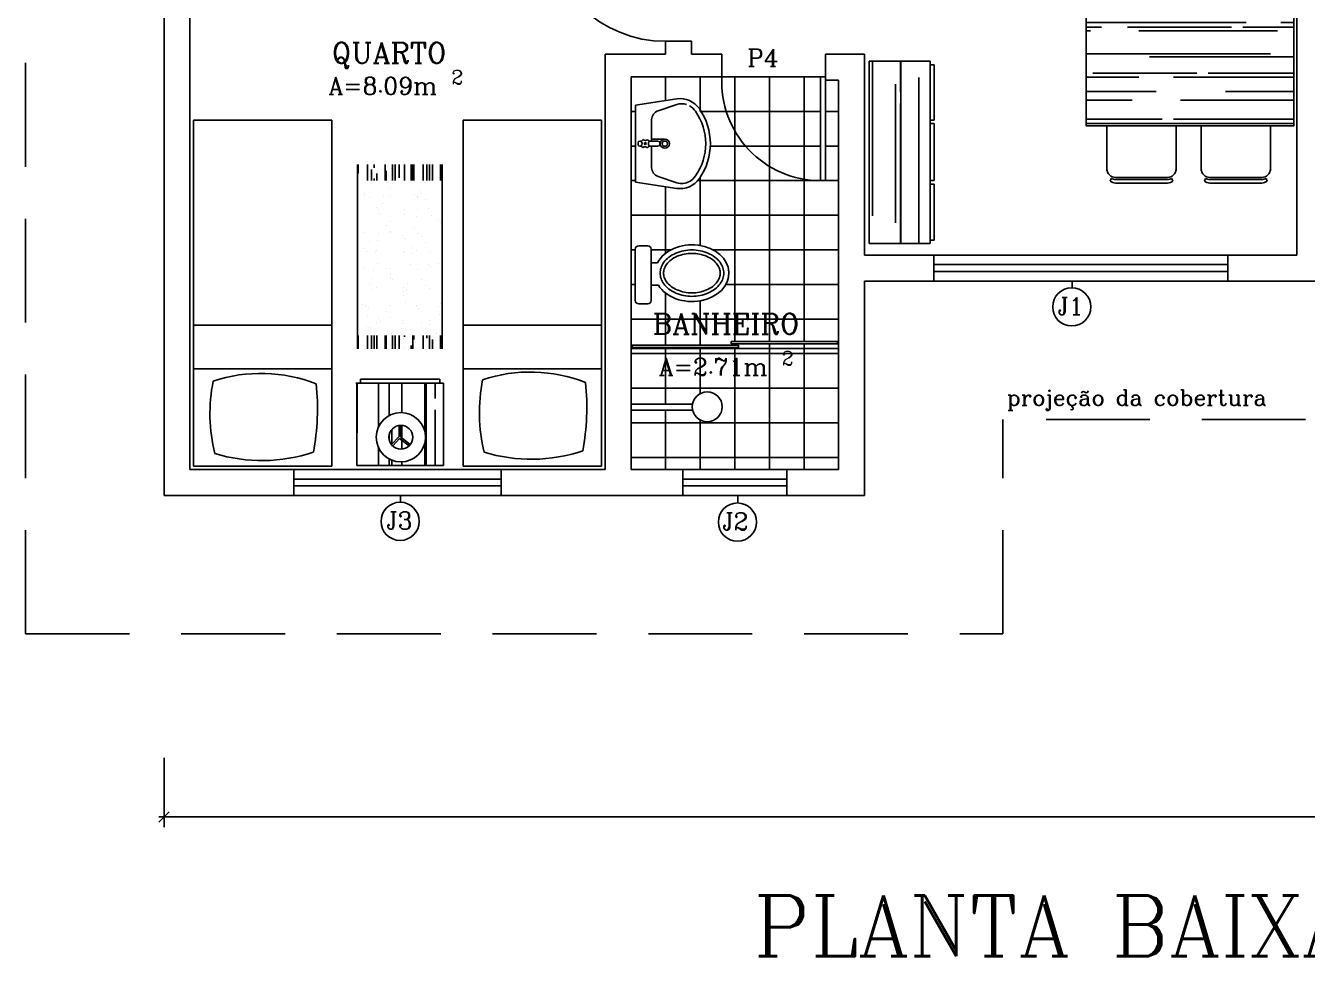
# Model space of a CAD drawing. Extents: x 11.2 to 102.3, y 40.3 to 127.2.
# Drawn here: x 39.09 to 46.5, y 48.47 to 53.97 of the extents above; entities that cross this region are included whole.
import ezdxf

# ---------------------------------------------------------------- set-up
doc = ezdxf.new("R2010")
doc.units = 0
doc.header["$LTSCALE"] = 8
doc.linetypes.add('DASHED2', pattern=[0.375, 0.25, -0.125])
doc.layers.get('0').update_dxf_attribs({"linetype": 'CONTINUOUS'})
doc.layers.get('DEFPOINTS').update_dxf_attribs({"linetype": 'CONTINUOUS'})
for name, color, linetype in [('COBERTURA', 7, 'CONTINUOUS'), ('COTAS', 244, 'CONTINUOUS'), ('EQUIPAMENTOS', 1, 'CONTINUOUS'), ('ESQUADRIAS', 244, 'CONTINUOUS'), ('PAREDE', 7, 'CONTINUOUS'), ('PISO', 30, 'CONTINUOUS'), ('TEXTO', 1, 'CONTINUOUS')]:
    doc.layers.add(name, color=color, linetype=linetype)
doc.styles.add('ROMANC', font='ROMANC.SHX')
doc.dimstyles.get("Standard").update_dxf_attribs({"dimtxt": 0.18, "dimasz": 0.18, "dimexe": 0.18, "dimexo": 0.0625, "dimgap": 0.09, "dimtad": 0, "dimtih": 1, "dimtoh": 1, "dimdec": 4, "dimzin": 0, "dimtxsty": 'STANDARD', "dimcen": 0.09, "dimazin": 3, "dimtfac": 1, "dimtdec": 4, "dimtofl": 0, "dimtmove": 0, "dimatfit": 3, "dimtolj": 1, "dimtzin": 0})

# ---------------------------------------------------------------- blocks, each defined once
blk = doc.blocks.new('*X5')
at = {"color": 0}
for p, q in [((21.8471, 65.964), (22.74, 65.964)), ((21.8471, 65.802), (22.026, 65.802)), ((21.98, 65.83), (22.78, 65.83)), ((22.092, 65.802), (22.9003, 65.802)), ((21.8471, 65.8), (22.9003, 65.8)), ((21.94, 65.696), (22.9003, 65.696))]:
    blk.add_line(p, q, dxfattribs=at)
blk = doc.blocks.new('_OBLIQUE')
at = {"color": 0, "linetype": 'BYBLOCK'}
blk.add_line((-0.5, -0.5), (0.5, 0.5), dxfattribs=at)
blk = doc.blocks.new('*D103')
at = {"color": 244, "linetype": 'BYBLOCK'}
for p, q in [((17.4836, 49.7351), (17.4836, 49.3344)), ((33.4336, 49.7351), (33.4336, 49.3344)), ((17.4536, 49.3944), (25.2066, 49.3944)), ((33.4636, 49.3944), (25.7106, 49.3944))]:
    blk.add_line(p, q, dxfattribs=at)
at = {"layer": 'DEFPOINTS', "color": 0, "linetype": 'BYBLOCK'}
for p in [(17.4836, 50.5751), (33.4336, 50.5751), (33.4336, 49.3944)]:
    blk.add_point(p, dxfattribs=at)
at = {"color": 244, "linetype": 'BYBLOCK', "xscale": 0.06, "yscale": 0.06, "zscale": 0.06, "rotation": 180}
blk.add_blockref('_OBLIQUE', (17.4836, 49.3944), dxfattribs=at)
at = {"color": 244, "linetype": 'BYBLOCK', "xscale": 0.06, "yscale": 0.06, "zscale": 0.06}
blk.add_blockref('_OBLIQUE', (33.4336, 49.3944), dxfattribs=at)
at = {"color": 30, "linetype": 'BYBLOCK', "insert": (25.4586, 49.3944), "char_height": 0.108, "attachment_point": 5}
blk.add_mtext('\\A1;15.95', dxfattribs=at)
blk = doc.blocks.new('*X14')
at = {"color": 0}
for p, q in [((19.7873, 63.5847), (19.7873, 63.5847)), ((19.7956, 63.6098), (19.7956, 63.6098)), ((19.9414, 63.5898), (19.9414, 63.5898)), ((20.0307, 63.6205), (20.0307, 63.6205)), ((20.0956, 63.5948), (20.0956, 63.5948)), ((20.2133, 63.5836), (20.2133, 63.5836)), ((20.2497, 63.5999), (20.2497, 63.5999)), ((20.0073, 63.5749), (20.0073, 63.5749)), ((20.028, 63.5689), (20.028, 63.5689)), ((19.8786, 62.6421), (19.8786, 62.6421)), ((19.9233, 62.6398), (19.9233, 62.6398)), ((20.0182, 62.6555), (20.0182, 62.6555)), ((20.0327, 62.6471), (20.0327, 62.6471)), ((20.1293, 62.6485), (20.1293, 62.6485)), ((20.1869, 62.6522), (20.1869, 62.6522)), ((20.2301, 62.637), (20.2301, 62.637)), ((19.9318, 62.5747), (19.9318, 62.5747)), ((19.9409, 62.5711), (19.9409, 62.5711)), ((19.9544, 62.5859), (19.9544, 62.5859)), ((20.0298, 62.5724), (20.0298, 62.5724)), ((20.1347, 62.6068), (20.1347, 62.6068)), ((20.2386, 62.579), (20.2386, 62.579))]:
    blk.add_line(p, q, dxfattribs=at)
blk = doc.blocks.new('*X15')
at = {"color": 0}
for p, q in [((19.764, 63.5524), (19.764, 63.6286)), ((19.8176, 63.5524), (19.8176, 63.6286)), ((19.84, 63.5524), (19.84, 63.6286)), ((19.8568, 63.5524), (19.8568, 63.6286)), ((19.8712, 63.5524), (19.8712, 63.6286)), ((19.92, 63.5524), (19.92, 63.6286)), ((19.9248, 63.5524), (19.9248, 63.6286)), ((19.9632, 63.5524), (19.9632, 63.6286)), ((19.9784, 63.5524), (19.9784, 63.6286)), ((20, 63.5524), (20, 63.6286)), ((20.0696, 63.6104), (20.0696, 63.6286)), ((20.08, 63.5524), (20.08, 63.6286)), ((20.1392, 63.5524), (20.1392, 63.6286)), ((20.176, 63.5524), (20.176, 63.6286)), ((20.1928, 63.576), (20.1928, 63.6286)), ((20.24, 63.5524), (20.24, 63.6286)), ((20.2464, 63.56), (20.2464, 63.6286)), ((20.032, 63.5524), (20.032, 63.56)), ((20.0856, 63.5524), (20.0856, 63.576)), ((20.16, 63.5524), (20.16, 63.568)), ((19.764, 62.564), (19.764, 62.616)), ((19.8176, 62.564), (19.8176, 62.6568)), ((19.84, 62.592), (19.84, 62.6568)), ((19.8568, 62.644), (19.8568, 62.6568)), ((19.8712, 62.616), (19.8712, 62.6568)), ((19.92, 62.564), (19.92, 62.6568)), ((19.9248, 62.6), (19.9248, 62.6568)), ((19.9632, 62.564), (19.9632, 62.6568)), ((19.9784, 62.564), (19.9784, 62.6568)), ((20, 62.564), (20, 62.64)), ((20.032, 62.564), (20.032, 62.6568)), ((20.0696, 62.564), (20.0696, 62.6568)), ((20.08, 62.564), (20.08, 62.6568)), ((20.0856, 62.564), (20.0856, 62.6568)), ((20.1392, 62.564), (20.1392, 62.6568)), ((20.16, 62.564), (20.16, 62.6568)), ((20.176, 62.564), (20.176, 62.6568)), ((20.1928, 62.564), (20.1928, 62.6568)), ((20.24, 62.564), (20.24, 62.6568)), ((20.2464, 62.564), (20.2464, 62.6568)), ((19.8568, 62.564), (19.8568, 62.584))]:
    blk.add_line(p, q, dxfattribs=at)
blk = doc.blocks.new('*X13')
at = {"color": 0}
for p, q in [((19.8277, 63.5043), (19.8277, 63.5043)), ((19.9578, 63.5409), (19.9578, 63.5409)), ((20.0159, 63.5098), (20.0159, 63.5098)), ((20.151, 63.5121), (20.151, 63.5121)), ((20.2188, 63.542), (20.2188, 63.542)), ((19.8099, 63.5011), (19.8099, 63.5011)), ((19.8184, 63.4361), (19.8184, 63.4361)), ((19.8701, 63.4768), (19.8701, 63.4768)), ((19.8805, 63.4566), (19.8805, 63.4566)), ((19.894, 63.4713), (19.894, 63.4713)), ((19.9506, 63.4474), (19.9506, 63.4474)), ((20.0213, 63.4682), (20.0213, 63.4682)), ((20.0242, 63.4819), (20.0242, 63.4819)), ((20.1295, 63.4783), (20.1295, 63.4783)), ((20.1782, 63.4644), (20.1782, 63.4644)), ((20.1784, 63.4869), (20.1784, 63.4869)), ((20.2331, 63.4333), (20.2331, 63.4333)), ((19.7899, 63.3753), (19.7899, 63.3753)), ((19.8075, 63.3769), (19.8075, 63.3769)), ((19.8239, 63.3944), (19.8239, 63.3944)), ((19.9291, 63.4137), (19.9291, 63.4137)), ((19.9441, 63.3804), (19.9441, 63.3804)), ((20.0356, 63.3595), (20.0356, 63.3595)), ((20.0982, 63.3854), (20.0982, 63.3854)), ((20.101, 63.3801), (20.101, 63.3801)), ((20.1145, 63.3948), (20.1145, 63.3948)), ((20.2288, 63.3844), (20.2288, 63.3844)), ((20.2416, 63.3683), (20.2416, 63.3683)), ((19.8382, 63.2858), (19.8382, 63.2858)), ((20.028, 63.3004), (20.028, 63.3004)), ((20.0285, 63.3198), (20.0285, 63.3198)), ((20.0442, 63.2945), (20.0442, 63.2945)), ((20.1774, 63.2823), (20.1774, 63.2823)), ((20.2471, 63.3266), (20.2471, 63.3266)), ((19.8281, 63.2551), (19.8281, 63.2551)), ((19.8468, 63.2207), (19.8468, 63.2207)), ((19.8691, 63.2722), (19.8691, 63.2722)), ((19.9507, 63.2161), (19.9507, 63.2161)), ((19.9642, 63.2308), (19.9642, 63.2308)), ((20.0232, 63.2772), (20.0232, 63.2772)), ((20.0497, 63.2529), (20.0497, 63.2529)), ((20.1299, 63.2292), (20.1299, 63.2292)), ((20.1514, 63.2629), (20.1514, 63.2629)), ((20.2485, 63.2239), (20.2485, 63.2239)), ((19.7977, 63.1593), (19.7977, 63.1593)), ((19.8523, 63.1791), (19.8523, 63.1791)), ((19.8777, 63.1365), (19.8777, 63.1365)), ((19.9296, 63.1646), (19.9296, 63.1646)), ((19.9511, 63.1983), (19.9511, 63.1983)), ((19.9519, 63.1643), (19.9519, 63.1643)), ((20.064, 63.1442), (20.064, 63.1442)), ((20.106, 63.1693), (20.106, 63.1693)), ((20.1712, 63.1396), (20.1712, 63.1396)), ((20.1847, 63.1543), (20.1847, 63.1543)), ((20.2292, 63.1352), (20.2292, 63.1352)), ((19.814, 63.0669), (19.814, 63.0669)), ((19.8666, 63.0704), (19.8666, 63.0704)), ((19.8718, 63.0628), (19.8718, 63.0628)), ((20.0259, 63.0678), (20.0259, 63.0678)), ((20.0289, 63.0706), (20.0289, 63.0706)), ((20.0726, 63.0792), (20.0726, 63.0792)), ((20.0982, 63.0599), (20.0982, 63.0599)), ((20.18, 63.0729), (20.18, 63.0729)), ((19.8005, 63.0521), (19.8005, 63.0521)), ((19.8286, 63.006), (19.8286, 63.006)), ((19.8751, 63.0054), (19.8751, 63.0054)), ((20.0344, 62.9903), (20.0344, 62.9903)), ((20.078, 63.0375), (20.078, 63.0375)), ((20.1519, 63.0138), (20.1519, 63.0138)), ((19.7967, 62.9546), (19.7967, 62.9546)), ((19.8806, 62.9638), (19.8806, 62.9638)), ((19.93, 62.9154), (19.93, 62.9154)), ((19.9509, 62.9597), (19.9509, 62.9597)), ((19.9515, 62.9492), (19.9515, 62.9492)), ((20.0209, 62.9756), (20.0209, 62.9756)), ((20.0923, 62.9289), (20.0923, 62.9289)), ((20.105, 62.9647), (20.105, 62.9647)), ((20.1304, 62.9801), (20.1304, 62.9801)), ((19.8795, 62.8467), (19.8795, 62.8467)), ((19.8949, 62.8551), (19.8949, 62.8551)), ((19.948, 62.896), (19.948, 62.896)), ((20.0337, 62.8518), (20.0337, 62.8518)), ((20.1009, 62.8638), (20.1009, 62.8638)), ((20.1878, 62.8568), (20.1878, 62.8568)), ((20.2297, 62.8861), (20.2297, 62.8861)), ((20.2414, 62.8991), (20.2414, 62.8991)), ((19.8707, 62.8116), (19.8707, 62.8116)), ((19.8842, 62.8264), (19.8842, 62.8264)), ((19.9035, 62.7901), (19.9035, 62.7901)), ((20.0294, 62.8215), (20.0294, 62.8215)), ((20.1064, 62.8222), (20.1064, 62.8222)), ((20.1523, 62.7647), (20.1523, 62.7647)), ((20.1684, 62.8194), (20.1684, 62.8194)), ((19.7977, 62.732), (19.7977, 62.732)), ((19.7994, 62.7452), (19.7994, 62.7452)), ((19.829, 62.7569), (19.829, 62.7569)), ((19.909, 62.7484), (19.909, 62.7484)), ((19.952, 62.7), (19.952, 62.7)), ((19.9536, 62.7503), (19.9536, 62.7503)), ((20.0911, 62.7351), (20.0911, 62.7351)), ((20.1046, 62.7498), (20.1046, 62.7498)), ((20.1077, 62.7553), (20.1077, 62.7553)), ((20.1207, 62.7135), (20.1207, 62.7135)), ((20.1308, 62.7309), (20.1308, 62.7309)), ((19.9305, 62.6663), (19.9305, 62.6663))]:
    blk.add_line(p, q, dxfattribs=at)
blk = doc.blocks.new('*X9')
at = {"color": 0}
for p, q in [((18.724, 67.9666), (18.724, 68.0692)), ((18.786, 68.0316), (18.786, 68.0692)), ((18.8, 68.0381), (18.8, 68.0692)), ((18.858, 68.0482), (18.858, 68.0692)), ((18.992, 67.9373), (18.992, 68.0692)), ((19, 67.5931), (19, 68.0692)), ((19.052, 67.748), (19.052, 68.0692)), ((18.858, 67.837), (18.858, 67.9742)), ((18.6, 67.5931), (18.6, 67.88)), ((18.786, 67.8898), (18.786, 67.9214)), ((18.8, 67.8617), (18.8, 67.9495)), ((18.724, 67.5931), (18.724, 67.8447)), ((18.992, 67.5931), (18.992, 67.874)), ((18.786, 67.5931), (18.786, 67.7797)), ((18.858, 67.5931), (18.858, 67.7631)), ((19.052, 67.5931), (19.052, 67.682))]:
    blk.add_line(p, q, dxfattribs=at)
blk = doc.blocks.new('*X4')
at = {"color": 0}
for p, q in [((23.816, 64.7952), (23.816, 65.9952)), ((23.84, 65.3), (23.84, 65.9952)), ((23.95, 65.34), (23.95, 65.9952)), ((24, 65.6), (24, 65.9952)), ((24.084, 65.3), (24.084, 65.9952)), ((24.106, 65.5), (24.106, 65.9952)), ((24.2, 65.16), (24.2, 65.9952)), ((24.372, 65.7), (24.372, 65.9952)), ((24.4, 65.92), (24.4, 65.9952)), ((24.486, 65.06), (24.486, 65.9952)), ((24.6, 65.48), (24.6, 65.9952)), ((24.352, 65.1), (24.352, 65.9)), ((24.218, 64.7952), (24.218, 65.86)), ((24.4, 64.7952), (24.4, 65.72)), ((24.372, 65.034), (24.372, 65.634)), ((24.106, 64.834), (24.106, 65.434)), ((23.84, 64.7952), (23.84, 65.234)), ((24.6, 64.7952), (24.6, 65.28)), ((24, 64.7952), (24, 65.2)), ((23.95, 64.7952), (23.95, 65.06)), ((24.084, 64.7952), (24.084, 65.1)), ((24.372, 64.7952), (24.372, 64.884)), ((24.486, 64.7952), (24.486, 64.86)), ((24.352, 64.7952), (24.352, 64.82))]:
    blk.add_line(p, q, dxfattribs=at)

msp = doc.modelspace()

# ---------------------------------------------------------------- linework, layer by layer
at = {"layer": 'COBERTURA', "color": 30, "linetype": 'DASHED2', "ltscale": 0.3}
for p, q in [((39.0923, 50.4522), (39.0923, 58.4522)), ((44.7423, 50.4522), (44.7423, 51.6915)), ((47.3923, 51.6915), (44.7423, 51.6915)), ((39.0923, 50.4522), (44.7423, 50.4522))]:
    msp.add_line(p, q, dxfattribs=at)
at = {"layer": 'EQUIPAMENTOS', "color": 244}
for p, q in [((43.9692, 52.7088), (43.9692, 53.762)), ((43.9692, 53.762), (44.3219, 53.762)), ((44.3219, 53.762), (44.3219, 52.7088)), ((40.0623, 51.4222), (40.0623, 53.4222)), ((40.0623, 53.4222), (40.8623, 53.4222)), ((40.8623, 51.4222), (40.8623, 53.4222)), ((41.6223, 51.4222), (41.6223, 53.4222)), ((41.6223, 53.4222), (42.4223, 53.4222)), ((42.4223, 51.4222), (42.4223, 53.4222)), ((45.3436, 53.3914), (45.3436, 53.1282)), ((45.7436, 53.1282), (45.7436, 53.3914)), ((45.8886, 53.3914), (45.8886, 53.1282)), ((46.2886, 53.1282), (46.2886, 53.3914)), ((45.3686, 53.085), (45.3622, 53.0694)), ((45.3936, 53.0902), (45.6936, 53.0902)), ((45.3936, 53.0782), (45.6936, 53.0782)), ((45.3936, 53.0582), (45.6936, 53.0582)), ((45.7186, 53.085), (45.7251, 53.0694)), ((45.9136, 53.085), (45.9072, 53.0694)), ((45.9386, 53.0902), (46.2386, 53.0902)), ((45.9386, 53.0782), (46.2386, 53.0782)), ((45.9386, 53.0582), (46.2386, 53.0582)), ((46.2637, 53.085), (46.2701, 53.0694)), ((44.3219, 52.7088), (43.9692, 52.7088)), ((41.0008, 51.9014), (41.5076, 51.9014)), ((41.0076, 51.9014), (41.0076, 51.4253)), ((41.5076, 51.9014), (41.5076, 51.4253)), ((40.0623, 51.4222), (40.8623, 51.4222)), ((41.0076, 51.4253), (41.5076, 51.4253)), ((41.6223, 51.4222), (42.4223, 51.4222))]:
    msp.add_line(p, q, dxfattribs=at)
at = {"layer": 'EQUIPAMENTOS', "color": 30}
for p, q in [((44.3219, 53.742), (44.344, 53.742)), ((44.344, 53.742), (44.344, 53.422)), ((44.3219, 53.422), (44.344, 53.422)), ((44.3219, 53.402), (44.344, 53.402)), ((44.344, 53.402), (44.344, 53.072)), ((41.0109, 52.1005), (41.0109, 53.1651)), ((41.5008, 52.1005), (41.5008, 53.1651)), ((44.3219, 53.072), (44.344, 53.072)), ((44.3219, 53.052), (44.344, 53.052)), ((44.344, 53.052), (44.344, 52.7288)), ((44.344, 52.7288), (44.3219, 52.7288)), ((40.0623, 52.2373), (40.8623, 52.2373)), ((41.6223, 52.2373), (42.4223, 52.2373)), ((40.0623, 51.9835), (40.8623, 51.9835)), ((41.6223, 51.9835), (42.4223, 51.9835)), ((41.0276, 51.9253), (41.4876, 51.9253)), ((41.0276, 51.9253), (41.0276, 51.9014)), ((41.4876, 51.9253), (41.4876, 51.9014)), ((41.2512, 51.6562), (41.2512, 51.5937)), ((41.2612, 51.6562), (41.2612, 51.5898)), ((41.2512, 51.5937), (41.2075, 51.5465)), ((41.2544, 51.5825), (41.2142, 51.539)), ((41.2544, 51.5825), (41.3087, 51.5387)), ((41.2612, 51.5898), (41.3155, 51.5461))]:
    msp.add_line(p, q, dxfattribs=at)
at = {"layer": 'EQUIPAMENTOS', "color": 244, "ltscale": 0.3}
for p, q in [((42.6177, 53.5082), (42.8563, 53.5445)), ((42.6177, 53.5082), (42.6177, 53.0635)), ((42.8572, 53.5121), (42.7485, 53.4761)), ((42.7115, 53.4249), (42.7115, 53.3008)), ((42.6327, 53.2908), (42.6327, 53.2808)), ((42.6427, 53.3008), (42.6528, 53.3008)), ((42.6965, 53.3008), (42.7479, 53.3008)), ((42.7579, 53.2908), (42.7579, 53.2808)), ((42.6427, 53.2708), (42.6528, 53.2708)), ((42.6965, 53.2708), (42.7479, 53.2708)), ((42.7115, 53.2708), (42.7115, 53.1468)), ((42.6177, 53.0635), (42.8563, 53.0272)), ((42.8572, 53.0596), (42.7485, 53.0956))]:
    msp.add_line(p, q, dxfattribs=at)
at = {"layer": 'EQUIPAMENTOS', "color": 244, "linetype": 'CONTINUOUS', "ltscale": 0.3}
msp.add_line((42.7115, 53.3126), (42.7844, 53.3126), dxfattribs=at)
at = {"layer": 'EQUIPAMENTOS', "color": 244, "linetype": 'CONTINUOUS', "ltscale": 0.04}
for p, q in [((42.6369, 52.695), (42.6891, 52.695)), ((42.6169, 52.3799), (42.6169, 52.675)), ((42.7091, 52.675), (42.7091, 52.3799)), ((42.6891, 52.3599), (42.6369, 52.3599))]:
    msp.add_line(p, q, dxfattribs=at)
at = {"layer": 'EQUIPAMENTOS', "color": 244, "linetype": 'CONTINUOUS', "ltscale": 0.5}
for p, q in [((42.7091, 52.5971), (42.7452, 52.5971)), ((42.7508, 52.4677), (42.7091, 52.4677))]:
    msp.add_line(p, q, dxfattribs=at)
at = {"layer": 'EQUIPAMENTOS', "color": 244, "ltscale": 0.5}
for p, q in [((42.594, 51.781), (42.9479, 51.781)), ((42.594, 51.7458), (42.9486, 51.7458))]:
    msp.add_line(p, q, dxfattribs=at)
at = {"layer": 'EQUIPAMENTOS', "color": 244}
msp.add_lwpolyline([(45.2241, 53.3891), (46.4241, 53.3891), (46.4241, 54.1891), (45.2241, 54.1891)], close=True, dxfattribs=at)
at = {"layer": 'EQUIPAMENTOS', "color": 1}
for points in [[(42.5993, 52.1078), (42.5993, 52.1207), (43.2128, 52.1207), (43.2128, 52.1078)], [(43.1721, 52.1292), (43.1721, 52.1421), (43.7856, 52.1421), (43.7856, 52.1292)]]:
    msp.add_lwpolyline(points, close=True, dxfattribs=at)
at = {"layer": 'EQUIPAMENTOS', "color": 244, "ltscale": 0.3}
for centre, radius in [((42.6746, 53.2858), 0.00545), ((42.7877, 53.2858), 0.0265), ((42.7877, 53.2858), 0.0152)]:
    msp.add_circle(centre, radius, dxfattribs=at)
at = {"layer": 'EQUIPAMENTOS', "color": 244, "ltscale": 0.5}
msp.add_circle((43.0328, 51.765), 0.0864, dxfattribs=at)
at = {"layer": 'EQUIPAMENTOS', "color": 30}
for radius in [0.1426, 0.0688]:
    msp.add_circle((41.2616, 51.5888), radius, dxfattribs=at)
at = {"layer": 'EQUIPAMENTOS', "color": 244, "ltscale": 0.3}
for centre, radius, start, end in [((42.8766, 53.411), 0.135, 34.81872, 98.64146), ((42.8855, 53.4267), 0.09, 72.67786, 108.30995), ((42.8766, 53.411), 0.108, 34.81872, 60.35218), ((42.7655, 53.4249), 0.054, 108.30995, 180), ((42.6966, 53.2858), 0.3272, 325.18128, 34.81872), ((42.6966, 53.2858), 0.3542, 325.18128, 34.81872), ((42.6427, 53.2908), 0.01, 90, 180), ((42.6427, 53.2808), 0.01, 180, 270), ((42.6378, 53.2865), 0.0188, 315.53004, 42.31058), ((42.6746, 53.2858), 0.0265, 118.14993, 149.69069), ((42.6753, 53.3227), 0.0188, 225.53004, 312.31058), ((42.6746, 53.2858), 0.0265, 28.14993, 59.69069), ((42.7115, 53.2852), 0.0188, 135.53004, 222.31058), ((42.7479, 53.2908), 0.01, 360, 90), ((42.7479, 53.2808), 0.01, 270, 360), ((42.6746, 53.2858), 0.0265, 208.14993, 239.69069), ((42.6739, 53.249), 0.0188, 45.53004, 132.31058), ((42.6746, 53.2858), 0.0265, 298.14993, 329.69069), ((42.7655, 53.1468), 0.054, 180, 251.69005), ((42.8766, 53.1607), 0.135, 261.35854, 325.18128), ((42.8855, 53.145), 0.09, 251.69005, 299.64782), ((42.8766, 53.1607), 0.108, 299.64782, 325.18128)]:
    msp.add_arc(centre, radius, start, end, dxfattribs=at)
at = {"layer": 'EQUIPAMENTOS', "color": 244}
for centre, start, end in [((45.3936, 53.1402), 180, 270), ((45.6936, 53.1402), 270, 360), ((45.9386, 53.1402), 180, 270), ((46.2386, 53.1402), 270, 360), ((45.3936, 53.1082), 231.03873, 270), ((45.3936, 53.1282), 239.98161, 270), ((45.6936, 53.1282), 270, 300.01839), ((45.6936, 53.1082), 270, 308.96127), ((45.9386, 53.1082), 231.03873, 270), ((45.9386, 53.1282), 239.98161, 270), ((46.2386, 53.1282), 270, 300.01839), ((46.2386, 53.1082), 270, 308.96127)]:
    msp.add_arc(centre, 0.05, start, end, dxfattribs=at)
at = {"layer": 'EQUIPAMENTOS', "color": 244, "linetype": 'CONTINUOUS', "ltscale": 0.04}
for centre, start, end in [((42.6369, 52.675), 90, 180), ((42.6891, 52.675), 360, 90), ((42.6369, 52.3799), 180, 270), ((42.6891, 52.3799), 270, 360)]:
    msp.add_arc(centre, 0.02, start, end, dxfattribs=at)
at = {"layer": 'EQUIPAMENTOS', "color": 30}
for centre, radius, start, end in [((40.4512, 51.0793), 0.8785, 68.57296, 108.20784), ((42.0087, 51.0871), 0.8785, 68.57296, 108.20784), ((41.1227, 51.7241), 0.9648, 168.65991, 193.75601), ((39.4105, 51.7563), 1.3689, 349.29163, 5.90102), ((42.6802, 51.7319), 0.9648, 168.65991, 193.75601), ((40.9679, 51.7641), 1.3689, 349.29163, 5.90102), ((40.459, 52.3967), 0.9425, 253.13464, 288.33726), ((42.0165, 52.4044), 0.9425, 253.13464, 288.33726)]:
    msp.add_arc(centre, radius, start, end, dxfattribs=at)
at = {"layer": 'EQUIPAMENTOS', "color": 244, "linetype": 'CONTINUOUS', "ltscale": 0.5, "extrusion": (0, 0, -1)}
msp.add_ellipse((42.9444, 52.5374), major_axis=(0.2138, 0), ratio=0.767443, start_param=-2.768916, end_param=2.702855, dxfattribs=at)
at = {"layer": 'EQUIPAMENTOS', "color": 244, "linetype": 'CONTINUOUS', "ltscale": 0.5}
for points in [[(43.1282, 52.5374), (43.1282, 52.5276), (43.1267, 52.5172), (43.1198, 52.4961), (43.1143, 52.4853), (43.099, 52.4644), (43.0891, 52.4542), (43.0655, 52.4361), (43.0518, 52.4281), (43.0076, 52.4091), (42.976, 52.4033), (42.9127, 52.4033), (42.8811, 52.4091), (42.8369, 52.4281), (42.8232, 52.4361), (42.7996, 52.4542), (42.7897, 52.4644), (42.7745, 52.4853), (42.769, 52.4961), (42.7621, 52.5172), (42.7606, 52.5276), (42.7606, 52.5472), (42.7621, 52.5575), (42.769, 52.5787), (42.7745, 52.5895), (42.7897, 52.6104), (42.7996, 52.6206), (42.8232, 52.6387), (42.8369, 52.6466), (42.8811, 52.6656), (42.9127, 52.6715), (42.976, 52.6715), (43.0076, 52.6656), (43.0518, 52.6466), (43.0655, 52.6387), (43.0891, 52.6206), (43.099, 52.6104), (43.1143, 52.5895), (43.1198, 52.5787), (43.1267, 52.5575), (43.1282, 52.5472), (43.1282, 52.5374)], [(43.1082, 52.5374), (43.1082, 52.5296), (43.107, 52.5214), (43.1014, 52.5044), (43.097, 52.4955), (43.0841, 52.4778), (43.0755, 52.469), (43.0548, 52.453), (43.0425, 52.4459), (43.0025, 52.4287), (42.9735, 52.4233), (42.9153, 52.4233), (42.8861, 52.4287), (42.8463, 52.4459), (42.834, 52.453), (42.8132, 52.469), (42.8047, 52.4778), (42.7918, 52.4955), (42.7873, 52.5044), (42.7817, 52.5214), (42.7806, 52.5296), (42.7806, 52.5452), (42.7817, 52.5533), (42.7873, 52.5704), (42.7918, 52.5793), (42.8047, 52.597), (42.8132, 52.6058), (42.834, 52.6217), (42.8462, 52.6288), (42.8863, 52.6461), (42.9153, 52.6515), (42.9735, 52.6515), (43.0026, 52.646), (43.0425, 52.6289), (43.0547, 52.6217), (43.0755, 52.6058), (43.084, 52.597), (43.097, 52.5793), (43.1014, 52.5704), (43.107, 52.5533), (43.1082, 52.5452), (43.1082, 52.5374)]]:
    msp.add_open_spline(points, degree=3, knots=[0, 0, 0, 0, 0.261799, 0.261799, 0.523599, 0.523599, 0.785398, 0.785398, 1.047198, 1.047198, 1.570796, 1.570796, 2.094395, 2.094395, 2.356194, 2.356194, 2.617994, 2.617994, 2.879793, 2.879793, 3.141593, 3.141593, 3.403392, 3.403392, 3.665191, 3.665191, 3.926991, 3.926991, 4.18879, 4.18879, 4.712389, 4.712389, 5.235988, 5.235988, 5.497787, 5.497787, 5.759587, 5.759587, 6.021386, 6.021386, 6.283185, 6.283185, 6.283185, 6.283185], dxfattribs=at)
at = {"layer": 'ESQUADRIAS', "color": 1, "ltscale": 0.2}
for p, q in [((46.0423, 52.6415), (44.3423, 52.6415)), ((46.0423, 52.4915), (44.3423, 52.4915)), ((45.1425, 52.4526), (45.1425, 52.4918)), ((41.2596, 51.2131), (41.2596, 51.2522)), ((43.2097, 51.2089), (43.2097, 51.2481))]:
    msp.add_line(p, q, dxfattribs=at)
at = {"layer": 'ESQUADRIAS', "color": 5, "ltscale": 0.2}
for p, q in [((46.0423, 52.5865), (44.3423, 52.5865)), ((46.0423, 52.5465), (44.3423, 52.5465))]:
    msp.add_line(p, q, dxfattribs=at)
at = {"layer": 'ESQUADRIAS', "color": 1}
for p, q in [((41.8423, 51.4022), (40.6423, 51.4022)), ((43.4923, 51.4022), (42.8923, 51.4022)), ((41.8423, 51.2522), (40.6423, 51.2522)), ((43.4923, 51.2522), (42.8923, 51.2522))]:
    msp.add_line(p, q, dxfattribs=at)
at = {"layer": 'ESQUADRIAS', "color": 5}
for p, q in [((41.8423, 51.3472), (40.6423, 51.3472)), ((41.8423, 51.3072), (40.6423, 51.3072)), ((43.4923, 51.3472), (42.8923, 51.3472)), ((43.4923, 51.3072), (42.8923, 51.3072))]:
    msp.add_line(p, q, dxfattribs=at)
at = {"layer": 'ESQUADRIAS', "color": 1}
msp.add_lwpolyline([(43.7173, 53.6722), (43.7173, 53.0722), (43.6873, 53.0722), (43.6873, 53.6722)], close=True, dxfattribs=at)
at = {"layer": 'ESQUADRIAS', "color": 1, "ltscale": 0.2}
for centre in [(45.1404, 52.3423), (41.2575, 51.1028), (43.2076, 51.0986)]:
    msp.add_circle(centre, 0.1104, dxfattribs=at)
at = {"layer": 'ESQUADRIAS', "color": 30}
for centre, radius, start in [((42.7923, 54.5779), 0.7007, 182.5089), ((43.6873, 53.643), 0.5707, 177.0624)]:
    msp.add_arc(centre, radius, start, 270, dxfattribs=at)
at = {"layer": 'PAREDE', "color": 7}
for p, q in [((46.4423, 52.6415), (46.4423, 58.6022)), ((39.8923, 51.2522), (39.8923, 55.4422)), ((40.0423, 51.4022), (40.0423, 54.6522)), ((42.7923, 53.8022), (42.7923, 53.8772)), ((42.7923, 53.8772), (42.9423, 53.8772)), ((42.9423, 53.8022), (42.9423, 53.8772)), ((42.4423, 51.4022), (42.4423, 53.8022)), ((42.4423, 53.8022), (42.7923, 53.8022)), ((42.9423, 53.8022), (43.1173, 53.8022)), ((43.1173, 53.6722), (43.1173, 53.8022)), ((43.7173, 53.6522), (43.7173, 53.8022)), ((43.7173, 53.8022), (43.9423, 53.8022)), ((43.9423, 52.6415), (43.9423, 53.8022)), ((42.5923, 51.4022), (42.5923, 53.6722)), ((42.5923, 53.6722), (43.1173, 53.6722)), ((42.5923, 51.4022), (42.5923, 53.6522)), ((43.7173, 53.6522), (43.7923, 53.6522)), ((43.7923, 51.4022), (43.7923, 53.6522)), ((43.9423, 52.6415), (44.3423, 52.6415)), ((46.0423, 52.6415), (46.4423, 52.6415)), ((43.9423, 52.4915), (44.3423, 52.4915)), ((43.9423, 51.2522), (43.9423, 52.4915)), ((46.0423, 52.4915), (46.5923, 52.4915)), ((40.0423, 51.4022), (40.6423, 51.4022)), ((40.6423, 51.4022), (40.6423, 51.2522)), ((41.8423, 51.4022), (42.4423, 51.4022)), ((41.8423, 51.4022), (41.8423, 51.2522)), ((42.5923, 51.4022), (42.8923, 51.4022)), ((42.8923, 51.4022), (42.8923, 51.2522)), ((43.4923, 51.4022), (43.4923, 51.2522)), ((39.8923, 51.2522), (40.6423, 51.2522)), ((41.8423, 51.2522), (42.8923, 51.2522)), ((43.4923, 51.2522), (43.9423, 51.2522))]:
    msp.add_line(p, q, dxfattribs=at)
at = {"layer": 'PAREDE', "color": 7, "ltscale": 0.2}
for p, q in [((44.3423, 52.6415), (44.3423, 52.4915)), ((46.0423, 52.6415), (46.0423, 52.4915)), ((43.4923, 51.4022), (43.7923, 51.4022))]:
    msp.add_line(p, q, dxfattribs=at)
at = {"layer": 'PISO', "color": 30}
for p, q in [((42.7923, 53.5348), (42.7923, 53.6722)), ((42.9923, 53.4722), (42.9923, 53.6722)), ((43.1173, 53.6722), (43.7173, 53.6722)), ((43.1923, 52.1421), (43.1923, 53.6722)), ((43.3923, 52.1421), (43.3923, 53.6722)), ((43.5923, 52.1421), (43.5923, 53.6722)), ((42.5923, 53.4722), (42.6177, 53.4722)), ((42.9923, 53.4722), (43.6873, 53.4722)), ((43.7173, 53.4722), (43.7923, 53.4722)), ((42.5923, 53.2722), (42.6177, 53.2722)), ((43.0506, 53.2722), (43.6873, 53.2722)), ((43.7173, 53.2722), (43.7923, 53.2722)), ((42.5923, 53.0722), (42.6177, 53.0722)), ((42.9786, 53.0722), (43.7923, 53.0722)), ((42.9923, 52.6973), (42.9923, 53.0908)), ((42.7923, 52.6527), (42.7923, 53.0369)), ((42.5923, 52.8722), (43.7923, 52.8722)), ((42.5923, 52.6722), (42.6169, 52.6722)), ((42.7091, 52.6722), (42.8226, 52.6722)), ((43.0662, 52.6722), (43.7923, 52.6722)), ((42.5923, 52.4722), (42.6169, 52.4722)), ((43.1406, 52.4722), (43.7923, 52.4722)), ((42.7923, 52.1207), (42.7923, 52.422)), ((42.9923, 52.1207), (42.9923, 52.3775)), ((42.5923, 52.2722), (43.7923, 52.2722)), ((42.7923, 51.781), (42.7923, 52.1078)), ((42.9923, 51.8413), (42.9923, 52.1078)), ((43.1923, 52.1207), (43.1923, 52.1292)), ((43.1923, 51.4022), (43.1923, 52.1078)), ((43.3923, 51.4022), (43.3923, 52.1292)), ((43.5923, 51.4022), (43.5923, 52.1292)), ((42.5923, 52.0722), (43.7923, 52.0722)), ((42.5923, 51.8722), (43.7923, 51.8722)), ((42.7923, 51.4022), (42.7923, 51.7458)), ((42.5923, 51.6722), (43.7923, 51.6722)), ((42.9923, 51.4022), (42.9923, 51.6887)), ((42.5923, 51.4722), (43.7923, 51.4722))]:
    msp.add_line(p, q, dxfattribs=at)
at = {"layer": 'PISO', "color": 244}
msp.add_line((42.5923, 52.1022), (43.7923, 52.1022), dxfattribs=at)

# ---------------------------------------------------------------- block references
at = {"layer": 'EQUIPAMENTOS', "color": 30, "xscale": -1}
for name, p, rotation in [('*X4', (-19.5711, 29.5867), 269.999999999999), ('*X5', (109.952, 75.6091), 89.99999999999895), ('*X15', (21.2509, 115.7291), 179.9999999999989), ('*X14', (21.2509, 115.7291), 179.9999999999989), ('*X13', (21.2509, 115.7291), 179.9999999999989), ('*X9', (22.4087, 119.4945), 179.9999999999989)]:
    msp.add_blockref(name, p, dxfattribs=dict(at, rotation=rotation))

# ---------------------------------------------------------------- texts
at = {"layer": 'ESQUADRIAS', "color": 1, "ltscale": 0.3, "style": 'ROMANC'}
for s, p in [('J1', (45.0584, 52.2964)), ('J3', (41.1786, 51.0569)), ('J2', (43.1203, 51.0527))]:
    msp.add_text(s, height=0.1, rotation=360, dxfattribs=at).set_placement(p)
at = {"layer": 'TEXTO', "color": 1, "ltscale": 0.3, "style": 'ROMANC'}
for s, height, p in [('QUARTO', 0.12, (40.8618, 53.7512)), ('A=8.09m', 0.1, (40.8431, 53.5698)), ('2', 0.08, (41.5532, 53.6298)), ('BANHEIRO', 0.12, (42.7171, 52.1845)), ('A=2.71m', 0.1, (42.7532, 51.9456)), ('2', 0.08, (43.4634, 52.0056))]:
    msp.add_text(s, height=height, rotation=360, dxfattribs=at).set_placement(p)
for s, height, p in [('P4', 0.1, (43.265, 53.7323)), ('projeção da cobertura', 0.09, (44.7646, 51.7728))]:
    msp.add_text(s, height=height, dxfattribs=at).set_placement(p)
at = {"layer": 'TEXTO', "color": 5, "ltscale": 0.3, "style": 'ROMANC'}
msp.add_text('PLANTA BAIXA (PVTO. TIPO)', height=0.35, dxfattribs=at).set_placement((43.3013, 48.5897))

# ---------------------------------------------------------------- dimensions: what is measured, and where the dimension line sits
at = {"layer": 'COTAS', "color": 30}
dim = msp.add_linear_dim(base=(55.8423, 49.3944), p1=(39.8923, 50.5751), p2=(55.8423, 50.5751), dimstyle='STANDARD', override={"dimscale": 0.6, "dimasz": 0.1, "dimexe": 0.1, "dimexo": 1.4, "dimtih": 0, "dimtoh": 0, "dimdec": 2, "dimblk1": 'OBLIQUE', "dimblk2": 'OBLIQUE', "dimsah": 1, "dimdle": 0.05, "dimclrd": 244, "dimclre": 244, "dimclrt": 30}, dxfattribs=at)
dim.commit()
dim.dimension.update_dxf_attribs({"geometry": '*D103', "text_midpoint": (47.8673, 49.3944), "insert": (22.4087, 0)})

doc.saveas('drawing.dxf')
